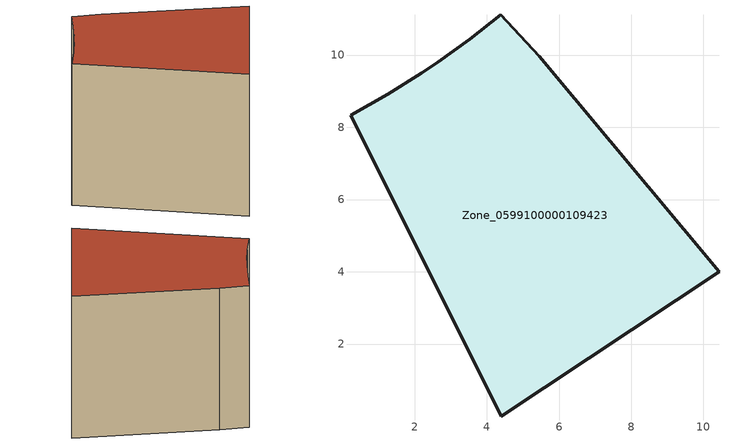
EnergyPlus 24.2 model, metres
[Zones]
Zone_0599100000109423
 floor ground (C_G): 2.19,9.5 2.65,9.8 3.53,10.44 4.39,11.12 5.46,9.97 10.43,4 4.4,0 0.23,8.34 1.26,8.92 z0
 wall outside (C_F): 5.46,9.97 4.39,11.12 3.53,10.44 2.65,9.8 2.19,9.5 1.26,8.92 0.23,8.34 4.4,0 10.43,4 5.46,9.97 z0:8.49
 roof outside (C_R): 4.4,0 10.43,4 5.46,9.97 4.39,11.12 3.53,10.44 2.65,9.8 2.19,9.5 1.26,8.92 0.23,8.34 z8.49
[BUILDING]
Pand.0599100000109423: North Axis=0; Terrain=City; Loads Convergence Tolerance Value=0.04; Temperature Convergence Tolerance Value=0.4; Solar Distribution=FullExterior; Maximum Number of Warmup Days=25; Minimum Number of Warmup Days=1
[Site:Location]
Rotterdam.The.Hague.AP_ZH_NLD Design_Conditions: Latitude=51.96; Longitude=4.45; Time Zone=1; Elevation=-4.5
[SITE:GROUNDTEMPERATURE:BUILDINGSURFACE]
18, 18, 18, 18, 18, 18, 18, 18, 18, 18, 18, 18
[MATERIAL] Thermal Absorptance=0.9; Solar Absorptance=0.7; Visible Absorptance=0.7
Name | Roughness | Thickness | Conductivity | Density | Specific Heat
G.TC.1992-2005 | MediumSmooth | 0.15 | 0.06 | 540 | 1210
F.TC.1992-2005 | Rough | 0.3 | 0.12 | 1920 | 840
R.TC.1992-2005 | MediumRough | 0.2 | 0.08 | 1500 | 1000
[CONSTRUCTION]
C_G: G.TC.1992-2005
C_F: F.TC.1992-2005
C_R: R.TC.1992-2005
[ZONE]
Zone_0599100000109423: Type=1; Multiplier=1; Ceiling Height=Autocalculate; Volume=Autocalculate; Floor Area=autocalculate; Part of Total Floor Area=Yes
[ZONEINFILTRATION:DESIGNFLOWRATE]
Infil_Zone_0599100000109423: Zone or ZoneList or Space or SpaceList=Zone_0599100000109423; Schedule=AlwaysOn; Design Flow Rate Calculation Method=Flow/Area; Flow Rate per Floor Area=0.0015; Constant Term Coefficient=1; Temperature Term Coefficient=0; Velocity Term Coefficient=0; Velocity Squared Term Coefficient=0
[HVACTEMPLATE:ZONE:IDEALLOADSAIRSYSTEM]
Zone_0599100000109423: Maximum Heating Supply Air Temperature=50; Minimum Cooling Supply Air Temperature=13; Maximum Heating Supply Air Humidity Ratio=0.0156; Minimum Cooling Supply Air Humidity Ratio=0.0077; Heating Limit=NoLimit; Cooling Limit=NoLimit; Dehumidification Control Type=ConstantSensibleHeatRatio; Cooling Sensible Heat Ratio=0.7; Dehumidification Setpoint=60; Humidification Control Type=None; Humidification Setpoint=30; Outdoor Air Method=None; Outdoor Air Flow Rate per Person=0.00944; Outdoor Air Flow Rate per Zone Floor Area=0; Outdoor Air Flow Rate per Zone=0; Demand Controlled Ventilation Type=None; Outdoor Air Economizer Type=NoEconomizer; Heat Recovery Type=None; Sensible Heat Recovery Effectiveness=0.7; Latent Heat Recovery Effectiveness=0.65
[ZONECONTROL:THERMOSTAT]
ThermostatControl_Zone_0599100000109423: Zone or ZoneList=Zone_0599100000109423; Control Type Schedule=DualSetpointControlType; Control 1=Thermostat_Zone_0599100000109423; Temperature Difference Between Cutout And Setpoint=0
[THERMOSTATSETPOINT:DUALSETPOINT]
Thermostat_Zone_0599100000109423: Heating Setpoint Temperature Schedule=HeatingSetpoint_Zone_0599100000109423; Cooling Setpoint Temperature Schedule=CoolingSetpoint_Zone_0599100000109423
[SCHEDULE:COMPACT]
HeatingSetpoint_Zone_0599100000109423: Through: 12/31, For: AllDays, Until: 24:00, 21
CoolingSetpoint_Zone_0599100000109423: Through: 12/31, For: AllDays, Until: 24:00, 24
DualSetpointControlType: Through: 12/31, For: AllDays, Until: 24:00, 4
AlwaysOn: Through: 12/31, For: AllDays, Until: 24:00, 1
